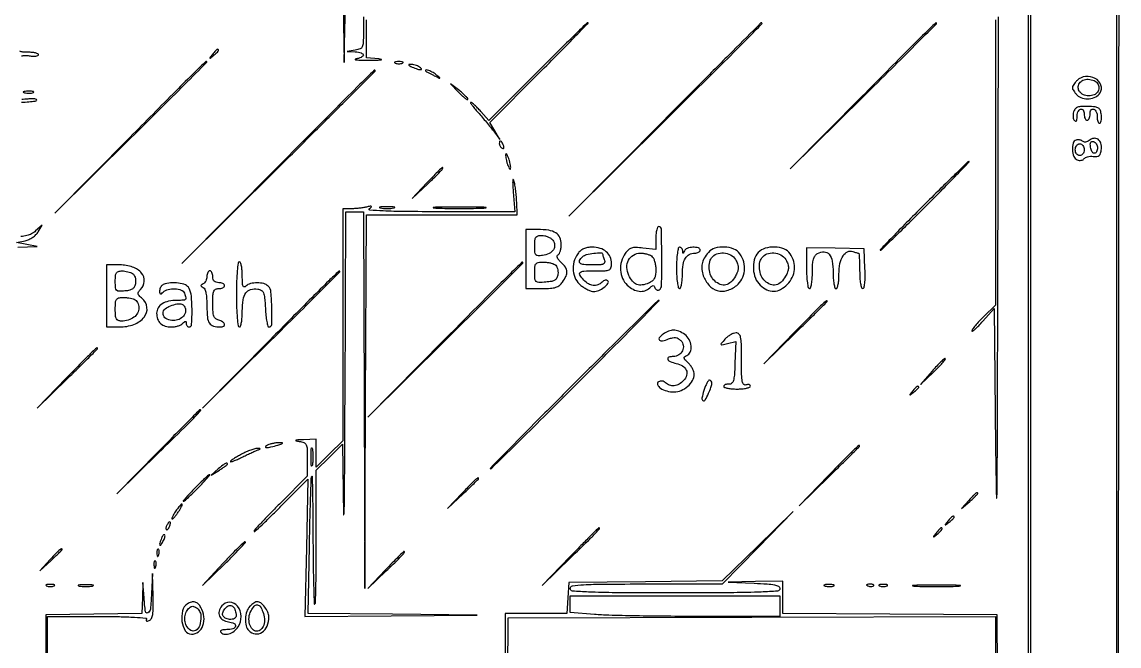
# Model space of a CAD drawing. Extents: x 0 to 680, y 0 to 655.
# Drawn here: x 308.4 to 679.8, y 189 to 400.3 of the extents above; entities that cross this region are included whole.
import ezdxf

# ---------------------------------------------------------------- set-up
doc = ezdxf.new("R2010")
doc.units = 0

msp = doc.modelspace()

# ---------------------------------------------------------------- linework, layer by layer
for points in [[(649.853125, 534.9125, 0.000004), (649.706078, 605.794351, 0.413604)], [(649.293922, 605.794352, 0.000004), (649.146875, 535.059375, 0.000324)], [(418.166505, 462.36253, 0.00002), (418.16727, 481.740625, 0.000278)], [(649.035929, 457.103392, 0.000194), (649, 364.5), (649, 123)], [(650, 122), (650, 364, 0.000194), (649.964071, 456.795117, 0.000323)], [(424, 402), (424, 396.566422, -0.009861), (423.933683, 393.204019, -0.100329), (423.604305, 391.854735, -0.192222), (422.840809, 391.141231, -0.055409), (421.25, 390.716254), (418.5, 390.299664), (421.25, 390.149832, -0.032066), (422.303329, 390.024382, -0.048198), (423.192187, 389.769775, -0.060525), (423.809209, 389.435735, -0.243047), (424, 389.066422, -0.228062), (423.81343, 388.678663, -0.054426), (423.192187, 388.28471, -0.045236), (422.303169, 387.943991, -0.031318), (421.25, 387.716254, 0.621078), (421.202949, 387.568815, 0.173169), (421.510938, 387.429345, 0.016522), (423.282514, 387.342043, 0.004879), (426, 387.324539, 0.00415), (428.684895, 387.355728, 0.026223), (430.048437, 387.454552, 0.822145), (430.057743, 387.587623, 0.043674), (429.25, 387.732205), (425, 388.114996), (425, 394.557498), (425, 401)], [(637.967959, 401), (637.98, 352.699062), (637.992042, 304.398125), (633.996021, 300.496115, 0.011042), (632.465261, 298.933862, 0.01547), (631.173831, 297.467927, 0.011729), (630.181015, 296.209094, 0.162494), (630, 295.666809, 0.613226), (630.218613, 295.55559, 0.02495), (631.101562, 296.268784, 0.02036), (632.310117, 297.440791, 0.010099), (633.75, 299.018245), (637.5, 303.296975), (638.014861, 256.398488, 0.002088), (638.277082, 239.095148, 0.982885), (638.471891, 239.095551, 0.003008), (638.624568, 255.724942, 0.000181), (638.764861, 305.75), (639, 402)], [(308.252175, 388.773568, -0.073968), (309.375106, 388.925305, -0.033105), (310.864407, 388.806593, 0.024441), (312.066421, 388.689804, 0.041116), (313.078919, 388.724446, 0.052231), (313.792762, 388.884642, 0.321892), (314, 389.173193, 0.303087), (313.785989, 389.493813, 0.04044), (312.971875, 389.757125, 0.035732), (311.841403, 389.940193, 0.022282), (310.5, 390, -0.022514), (308.67572, 390.082184, -0.10769), (307.6875, 390.392857, -0.177212)], [(308.188166, 373.057313, 0.014535), (310.773253, 373.232359, 0.009246), (312.886479, 373.47682, 0.224555), (313.370837, 373.79101, 0.448233), (313.290417, 374.061299, 0.076851), (312.708583, 374.232039, 0.042138), (311.712639, 374.279693, 0.019953), (310.429854, 374.181604, -0.018575), (308.330194, 374.015234, -0.179499)], [(307, 324), (310.25, 324.131641), (313.5, 324.263282), (310, 324.910834), (306.5, 325.558385), (309.5, 326.217715, 0.054699), (310.750648, 326.63999, 0.039982), (312.027548, 327.362363, 0.040678), (313.140365, 328.255041, 0.067975), (313.891654, 329.188522), (315.283308, 331.5), (313.03608, 329.5, -0.061474), (311.647325, 328.540776, -0.061108), (310.064279, 327.945628, -0.045797), (308.019422, 327.644919, -0.017579)], [(638.761883, 161.25), (638.5, 199.5), (602.25, 199.762474), (566, 200.024948), (566, 205.512474), (566, 211), (556.75, 210.794365), (547.5, 210.58873), (556.25, 210.255432, -0.006859), (560.712085, 210.024129, -0.034202), (563.195777, 209.689592, -0.071837), (564.556513, 209.199514, -0.277209), (565, 208.461067, -0.390018), (564.212675, 207.605257, -0.010545), (558.675673, 207.260289, -0.009103), (549.3717, 207.046927, -0.001181), (529.5, 207, -0.001141), (509.335363, 207.046013, -0.009416), (500.166667, 207.260563, -0.01194), (494.808468, 207.615299, -0.388096), (494, 208.5, -0.37347), (494.742558, 209.355472, -0.020736), (498.544272, 209.735446, -0.012907), (505.259158, 209.95267, -0.001631), (519.765632, 210), (545.531264, 210), (557.515632, 222.25), (569.5, 234.5), (557.5, 222.766585), (545.5, 211.033169), (519.5, 210.766585), (493.5, 210.5), (493.19774, 205.25), (492.895481, 200), (482.44774, 200), (472, 200), (472, 161.528365)], [(317, 181.278888), (317, 199), (334.059017, 199, -0.004014), (341.381248, 198.941212, -0.010993), (346.550444, 198.744466, -0.00757), (350.281164, 198.463501, -0.557411), (350.507079, 198.011454, 0.1144), (350.393111, 197.674071, 0.32948), (350.512472, 197.474315, 0.155351), (350.868281, 197.443138, 0.036408), (351.448062, 197.618443, 0.183991), (352.211831, 198.302392, 0.078518), (352.649998, 199.625257, 0.03912), (352.841714, 201.876917, 0.00809), (352.80414, 205.856989), (352.608279, 213.5), (352.25845, 206.75, -0.011619), (351.864072, 201.502654, -0.238325), (351.037683, 200.202451, -0.538337), (350.207969, 200.604262, -0.015569), (349.737242, 205.25), (349.369965, 210.5), (349.184982, 205.274771), (349, 200.049543), (332.75, 199.774771), (316.5, 199.5), (316.5, 166.5)]]:
    msp.add_lwpolyline(points, format="xyb")
for points in [[(679, 388.312909), (679, 121.625818), (675.75, 124.560813), (672.5, 127.495808), (675.742111, 123.958437), (678.984221, 120.421065), (679.250065, 59.960532, 0.996152), (679.369255, 59.960597, 0.000353), (679.508918, 113.536844, 0.000202), (679.646447, 205.449246, 0.000088), (679.757954, 327.25, 0.000143), (679.814838, 452.926035, 0.000238), (679.782024, 558.723438, 0.000002), (679.705971, 654.794193, 0.41398), (679.5, 655, 0.41366), (679.293906, 654.794295, 0.000003), (679.146875, 576.660667, 0.000293), (679.035929, 490.574314, 0.000176)], [(482.988634, 383.464791), (466.5, 366.929583), (463.764096, 369.964791, 0.010667), (462.670118, 371.127586, 0.01521), (461.646667, 372.108407, 0.011097), (460.765809, 372.867863, 0.174059), (460.397734, 373, 0.593276), (460.303642, 372.827714, 0.01453), (460.941341, 371.8958, 0.016549), (461.886506, 370.683627, 0.00875), (463.133638, 369.241022, -0.005113), (464.556319, 367.619348, -0.004163), (466.047581, 365.854506, -0.004207), (467.393859, 364.206047, -0.010954), (468.326212, 362.991022), (470.152424, 360.5), (468.467622, 363.380547), (466.782819, 366.261094), (483.630378, 383.130547, 0.001392), (490.055654, 389.600103, 0.002376), (495.381993, 395.044598, 0.000321), (500.038618, 399.856166, 0.662047), (499.977602, 400, 0.19508), (499.633913, 399.860601, 0.000305), (494.780705, 395.142782, 0.002316), (489.346318, 389.80431, 0.001421)], [(525.99423, 367.25), (493.5, 334.5), (526.25, 366.99423, 0.000243), (546.229573, 386.837055, 0.002689), (554.175525, 394.821733, 0.001891), (558.892597, 399.649459, 0.662633), (558.74423, 400, 0.19889), (558.565523, 399.925986, 0.000021), (549.018413, 390.379687, 0.000611), (538.472088, 379.807541, 0.000369)], [(592.992346, 375.25), (568.5, 350.5), (593.25, 374.992346, 0.000493), (602.739931, 384.402011, 0.000815), (610.729687, 392.365751, 0.000038), (617.925643, 399.562794, 0.198873), (618, 399.742346, 0.659718), (617.655289, 399.889897, 0.00327), (614.030916, 396.38635, 0.003579), (607.940822, 390.335729, 0.000331)], [(372.872445, 389.25, 0.001576), (371.99236, 388.120493, 0.377591), (372, 388, 0.377591), (372.120493, 387.99236, 0.001576), (373.25, 388.872445, 0.017685), (374.306759, 389.76332, 0.065617), (374.869516, 390.426111, 0.241985), (374.90695, 390.806605, 0.307699), (374.622445, 391, 0.184603), (374.410139, 390.91885, 0.013803), (373.952641, 390.485937, 0.017649), (373.425681, 389.920402, 0.012436)], [(344.992646, 361.25), (319.5, 335.5), (345.25, 360.992646, 0.000473), (355.123382, 370.785855, 0.000783), (363.435938, 379.072425, 0.000035), (370.925697, 386.563228, 0.198876), (371, 386.742646, 0.660216), (370.654375, 386.890304, 0.003027), (366.879814, 383.234988, 0.003437), (360.552908, 376.947435, 0.000317)], [(434.75, 386.337719, 0.057986), (435.320008, 386.181385, 0.037979), (436, 386.12966, 0.037979), (436.679992, 386.181385, 0.057986), (437.25, 386.337719, 0.174857), (437.459382, 386.525001, 0.447206), (437.398438, 386.693942, 0.078554), (436.89144, 386.810911, 0.017491), (436, 386.842105, 0.017491), (435.10856, 386.810911, 0.078554), (434.601562, 386.693942, 0.447206), (434.540618, 386.525001, 0.174857)], [(394.99423, 351.25), (362.5, 318.5), (395.25, 350.99423, 0.000369), (407.807541, 363.472088, 0.000611), (418.379687, 374.018413, 0.000021), (427.925986, 383.565523, 0.19889), (428, 383.74423, 0.662633), (427.649459, 383.892597, 0.001891), (422.821733, 379.175525, 0.002689), (414.837055, 371.229573, 0.000243)], [(440.5, 385, 0.019739), (442.313446, 384.304162, 0.081911), (443.466394, 384.114008, 0.608383), (443.618131, 384.407129, 0.095694), (443, 385, 0.040566), (442.315929, 385.367204, 0.028934), (441.5, 385.668473, 0.029384), (440.682866, 385.865933, 0.053798), (440, 385.914402, 0.051935), (439.464625, 385.838733, 0.491407), (439.384577, 385.656114, 0.152377), (439.658129, 385.391929, 0.014925)], [(445.083333, 383.635455, 0.052241), (445.36807, 383.43458, 0.005038), (446.111979, 383.02825, 0.006362), (447.01216, 382.562886, 0.004985), (448, 382.080288, 0.001053), (449.688401, 381.280547, 0.260205), (449.849775, 381.291678, 0.508695), (449.85537, 381.39989, 0.001461), (448.55887, 382.444834, 0.047554), (447.248584, 383.304069, 0.038854), (445.709106, 383.968987, 0.186537), (445.132133, 383.946594, 0.551243)], [(456.219697, 376.46704, 0.014216), (457.291141, 375.402259, 0.02377), (458.257548, 374.577771, 0.020686), (459.050814, 374.014534, 0.370334), (459.337913, 374.05303, 0.366692), (459.345263, 374.344354, 0.020597), (458.703392, 375.077818, 0.023743), (457.785081, 375.956295, 0.014243), (456.618216, 376.91401), (453.5, 379.328019)], [(665.62572, 380.482862, 0.024087), (665.003437, 379.797551, 0.027343), (664.477555, 379.082912, 0.028096), (664.103559, 378.435058, 0.117378), (664, 378, 0.117378), (664.103559, 377.564942, 0.028096), (664.477555, 376.917088, 0.027343), (665.003437, 376.202449, 0.024087), (665.62572, 375.517138, 0.127208), (667.414678, 374.463322, 0.093609), (669.715162, 374.249659, 0.094877), (671.908036, 374.887953, 0.135556), (673.394023, 376.25, 0.232418), (673.66899, 378.91816, 0.181414), (671.737708, 381.151658, 0.149269), (668.473389, 381.822076, 0.174646)], [(671.418213, 380.393011, -0.163611), (672.541, 379.464907, -0.142957), (672.951482, 377.99149, -0.141257), (672.506251, 376.515373, -0.159017), (671.359123, 375.584314, -0.095078), (669.5213, 375.255918, -0.102417), (667.744221, 375.647505, -0.12021), (666.469821, 376.637154, -0.169403), (666, 377.984054, -0.138102), (666.433118, 379.522252, -0.152031), (667.59375, 380.540429, -0.122414), (669.349766, 380.850437, -0.07452)], [(309.269032, 376.307009, 0.037336), (310.036634, 376.167106, 0.029507), (310.880008, 376.127736, 0.030339), (311.671085, 376.185595, 0.06278), (312.269032, 376.344063, 0.31318), (312.386009, 376.52287, 0.333666), (312.257153, 376.684921, 0.052471), (311.580113, 376.787295, 0.014395), (310.5, 376.805051, 0.012823), (309.431793, 376.764444, 0.080377), (308.900903, 376.643467, 0.597527), (308.883358, 376.48334, 0.087174)], [(664.439459, 369.809251, 0.050852), (664.264549, 368.971021, 0.050974), (664.262634, 368.115424, 0.055797), (664.422533, 367.369253, 0.116224), (664.733603, 366.866397, 0.138501), (665.106239, 366.657887, 0.311715), (665.393639, 366.769174, 0.129396), (665.563775, 367.250671, 0.030082), (665.58294, 368.115851, -0.054303), (665.644147, 368.982552, -0.060219), (665.891551, 369.784345, -0.06863), (666.277746, 370.404972, -0.136477), (666.75, 370.732124, -0.155831), (667.247237, 370.744751, -0.16095), (667.652145, 370.465982, -0.110051), (667.914575, 369.89296, -0.05261), (668, 369.083333, 0.046036), (668.073574, 368.285923, 0.065972), (668.29375, 367.611979, 0.086035), (668.617971, 367.157031, 0.197505), (669, 367, 0.197505), (669.382029, 367.157031, 0.086035), (669.70625, 367.611979, 0.065972), (669.926426, 368.285923, 0.046036), (670, 369.083333, -0.05261), (670.085425, 369.89296, -0.110051), (670.347855, 370.465982, -0.16095), (670.752763, 370.744751, -0.155831), (671.25, 370.732124, -0.134724), (671.722463, 370.407227, -0.068885), (672.109488, 369.794022, -0.060624), (672.358, 369.002881, -0.055104), (672.420599, 368.148791, 0.039806), (672.455703, 367.325938, 0.060296), (672.62767, 366.631207, 0.080725), (672.9003, 366.159653, 0.225062), (673.237021, 366, 0.280301), (673.558315, 366.195476, 0.0676), (673.776748, 366.807813, 0.050028), (673.872778, 367.696167, 0.030576), (673.816422, 368.75, 0.049601), (673.482347, 370.289565, 0.173399), (672.87192, 371.082318, 0.116671), (671.736361, 371.482647, 0.017174), (669.288796, 371.659914, 0.019075), (667.068412, 371.659493, 0.081741), (665.776027, 371.395558, 0.133936), (664.973564, 370.809413, 0.091836)], [(665.25, 360.291667, 0.243535), (664.242477, 359.191745, 0.081745), (664.016747, 356.957421, 0.079243), (664.521194, 354.707882, 0.209392), (665.67005, 353.573119, 0.064614), (666.357161, 353.406893, 0.071204), (667.040828, 353.43005, 0.080591), (667.616702, 353.631726, 0.130617), (667.99135, 353.986004, -0.139431), (668.41331, 354.371404, -0.053514), (669.164725, 354.650934, -0.047628), (670.093906, 354.795201, -0.042404), (671.071299, 354.769873, 0.049419), (672.338286, 354.754786, 0.163668), (673.092541, 355.083783, 0.145064), (673.548097, 355.831988, 0.036084), (673.816971, 357.255686, 0.101179), (673.646168, 359.210596, 0.170551), (672.691356, 360.529344, 0.195753), (671.232627, 360.855018, 0.132203), (669.663471, 360.135669, -0.068895), (669.089502, 359.779684, -0.078183), (668.464499, 359.612393, -0.088017), (667.881519, 359.653325, -0.125033), (667.426206, 359.898794, 0.082806), (666.979188, 360.190384, 0.058604), (666.404886, 360.365323, 0.057864), (665.796912, 360.403681, 0.074853)], [(470, 359.059017, 0.088797), (470.072509, 358.65395, 0.053277), (470.290385, 358.21498, 0.051183), (470.610411, 357.810572, 0.061454), (470.988546, 357.507079, 0.1144), (471.325929, 357.393111, 0.32948), (471.525685, 357.512472, 0.155351), (471.556862, 357.868281, 0.036408), (471.381557, 358.448062, 0.029964), (470.894727, 359.51997, 0.168622), (470.441482, 359.942608, 0.444011), (470.117673, 359.798253, 0.079093)], [(668, 357, -0.072314), (667.888136, 356.230589, -0.08892), (667.5625, 355.583333, -0.10214), (667.075754, 355.153209, -0.130775), (666.5, 355, -0.130775), (665.924246, 355.153209, -0.10214), (665.4375, 355.583333, -0.08892), (665.111864, 356.230589, -0.072314), (665, 357, -0.072314), (665.111864, 357.769411, -0.08892), (665.4375, 358.416667, -0.10214), (665.924246, 358.846791, -0.130775), (666.5, 359, -0.130775), (667.075754, 358.846791, -0.10214), (667.5625, 358.416667, -0.08892), (667.888136, 357.769411, -0.072314)], [(672.5, 357.666667, -0.0969), (672.224593, 356.258916, -0.327961), (671.472893, 355.797437, -0.260961), (670.635199, 356.362897, -0.081662), (670.165853, 357.861382, -0.032267), (670.085969, 358.909629, -0.123735), (670.236947, 359.541143, -0.228017), (670.602657, 359.814307, -0.129446), (671.165853, 359.778049, -0.101455), (671.675837, 359.483358, -0.070385), (672.108094, 358.974385, -0.067041), (672.400135, 358.337022, -0.074078)], [(472.140571, 355, 0.04179), (472.200514, 354.284048, 0.018434), (472.393028, 353.353125, 0.018093), (472.670913, 352.375609, 0.02318), (473, 351.5, 0.015364), (473.374931, 350.696484, 0.14515), (473.632858, 350.422706, 0.507108), (473.803802, 350.497353, 0.055166), (473.859429, 351, 0.04179), (473.799486, 351.715952, 0.018434), (473.606972, 352.646875, 0.018093), (473.329087, 353.624391, 0.02318), (473, 354.5, 0.015364), (472.625069, 355.303516, 0.14515), (472.367142, 355.577294, 0.507108), (472.196198, 355.502647, 0.055166)], [(613.5, 338, 0.001565), (607.792728, 332.247286, 0.002678), (603.070786, 327.40625, 0.000408), (598.963934, 323.143483, 0.66117), (599.025007, 323, 0.194483), (599.367692, 323.138533, 0.000368), (603.777036, 327.40625, 0.002542), (608.722739, 332.249156, 0.001563), (614.5, 338, 0.001565), (620.207272, 343.752714, 0.002678), (624.929214, 348.59375, 0.000408), (629.036066, 352.856517, 0.66117), (628.974993, 353, 0.194483), (628.632308, 352.861467, 0.000368), (624.222964, 348.59375, 0.002542), (619.277261, 343.750844, 0.001563)], [(445.462408, 345.75), (440.5, 340.5), (445.75, 345.462408, 0.002382), (448.916766, 348.48439, 0.01834), (450.340424, 349.960388, 0.059334), (450.876975, 350.72458, 0.567399), (450.712408, 351, 0.197838), (450.521031, 350.921192, 0.001034), (449.051589, 349.457812, 0.004332), (447.38549, 347.762593, 0.002707)], [(474.73005, 342.75), (475.27619, 336), (449.888095, 336.015313, -0.002176), (437.898775, 336.074731, -0.009039), (430.666528, 336.272837, -0.010343), (426.14472, 336.572375, -0.696878), (426, 337.102059, 0.019368), (426.6989, 337.643342, 0.540331), (426.676259, 337.834827, 0.166699), (426.313618, 337.882961, 0.006736), (425, 337.600401, -0.01827), (423.84441, 337.379586, -0.010244), (422.426562, 337.191644, -0.010211), (420.984528, 337.060232, -0.016374), (419.75, 337.013655), (417, 337), (417, 297.708208), (417, 258.416416), (412.5, 254), (408, 249.583584), (408, 254.291792), (408, 259), (403.75, 258.850168, 0.004063), (401.762518, 258.763924, 0.077547), (401.15689, 258.637195, 0.745214), (401.167675, 258.485816, 0.017117), (402.25, 258.283746, -0.057202), (403.847576, 257.850837, -0.194822), (404.611222, 257.119594, -0.096918), (404.936252, 255.725249, -0.008946), (405, 252.162728), (405, 246.458301), (396, 237.5, 0.003701), (392.550215, 234.014991, 0.005815), (389.64375, 230.964883, 0.001892), (387.182064, 228.300486, 0.187681), (387, 227.832535, 0.652557), (387.197172, 227.745791, 0.002349), (389.666777, 230.030756, 0.006412), (392.595898, 232.83772, 0.003622), (396.078389, 236.311686), (405.156778, 245.5), (404.685357, 222.25), (404.213937, 199), (433.356968, 199.234049), (462.5, 199.468098), (433.878068, 199.749174), (405.256135, 200.03025), (405.707039, 222.765125, -0.001324), (405.904581, 231.551601, -0.002068), (406.125977, 239.11538, -0.000559), (406.353591, 245.707079, -0.073624), (406.500025, 246.5, -0.837613), (406.640004, 246.478368, -0.000825), (406.76481, 240.621354, -0.002587), (406.866337, 233.611664, -0.001447), (406.921053, 225.083333, 0.002361), (406.9916, 216.525765, 0.004091), (407.141962, 209.416715, 0.000949), (407.332419, 203.319646, 0.656266), (407.562221, 203.228888, 0.19266), (407.789924, 203.760415, 0.000812), (407.934561, 210.19852, 0.00379), (408.032004, 217.547716, 0.00236), (408.040259, 226.165792), (407.956075, 248.540475), (412.45949, 252.960243), (416.962906, 257.380011), (417.250436, 233.440005, 0.922487), (417.38457, 233.430791, 0.03401), (417.521365, 235.112064, 0.001855), (417.661148, 249.857446, 0.000529), (417.768983, 272.75), (418, 336), (421, 336), (424, 336), (424.242408, 272.25), (424.484817, 208.5), (424.749866, 271.75), (425.014915, 335), (450.507457, 335), (476, 335), (475.881685, 339.25, 0.013919), (475.778782, 341.096601, 0.010274), (475.566142, 343.132812, 0.0104), (475.285364, 345.050288, 0.022806), (474.97364, 346.5, 0.130389), (474.728384, 346.931627, 0.648291), (474.545133, 346.863573, 0.031065), (474.541213, 345.441554, 0.005345)], [(429.75, 337.294267, 0.029693), (430.774707, 337.159351, 0.017887), (432, 337.115502, 0.017887), (433.225293, 337.159351, 0.029693), (434.25, 337.294267, 0.142433), (434.560023, 337.453014, 0.611425), (434.517188, 337.600334, 0.039503), (433.61149, 337.701569, 0.008087), (432, 337.727636, 0.008087), (430.38851, 337.701569, 0.039503), (429.482812, 337.600334, 0.611425), (429.439977, 337.453014, 0.142433)], [(448.797482, 337.255245, 0.006295), (452.533582, 337.150299, 0.003909), (456.920193, 337.116635, 0.003921), (461.250287, 337.151213, 0.00707), (464.797482, 337.257546, 0.058571), (465.55133, 337.380065, 0.852078), (465.537385, 337.496971, 0.008418), (462.242314, 337.575527, 0.001786), (456.5, 337.59521, 0.001734), (450.766482, 337.574501, 0.009257), (447.637385, 337.494396, 0.898123), (447.630083, 337.378893, 0.032437)], [(523, 327.122837), (523, 323.245674), (518.636982, 323.73745, 0.019503), (516.200191, 323.916238, 0.083345), (514.75994, 323.724912, 0.113545), (513.694298, 323.108386, 0.052339), (512.636982, 321.892106, 0.084729), (511.362974, 319.199648, 0.084206), (511.050456, 316.231094, 0.087404), (511.731006, 313.419584, 0.101535), (513.314451, 311.174314, 0.064912), (515.294251, 309.747284, 0.093785), (517.344971, 309.095168, 0.107967), (519.276218, 309.277713, 0.112202), (520.925, 310.25, -0.026524), (521.632504, 310.849858, -0.164896), (522.077118, 310.998858, -0.247399), (522.414997, 310.819268, -0.061551), (522.71041, 310.243769, 0.079857), (522.955333, 309.806599, 0.109199), (523.304236, 309.522598, 0.126116), (523.701031, 309.436046, 0.130084), (524.08541, 309.552786, 0.255975), (524.942965, 311.064413, 0.004707), (524.994589, 320.57018, 0.004106), (524.877881, 330.139854, 0.408249), (524, 331, 0.291764), (523.613222, 330.753304, 0.045742), (523.29375, 329.861083, 0.038772), (523.072422, 328.608655, 0.024357)], [(479, 320), (479, 310), (484.443296, 310, 0.015636), (487.371827, 310.091602, 0.061301), (489.145874, 310.423572, 0.093194), (490.385378, 311.089948, 0.070277), (491.443296, 312.222506, 0.042992), (492.609131, 314.234898, 0.130018), (492.891235, 315.780237, 0.136823), (492.367572, 317.214911, 0.04975), (490.924723, 318.855504, -0.031075), (490.10141, 319.724098, -0.082455), (489.668944, 320.458874, -0.147959), (489.62647, 321.034534, -0.201951), (489.924723, 321.453476, 0.139335), (490.338767, 321.906625, 0.042756), (490.684137, 322.776399, 0.039068), (490.920733, 323.862797, 0.034097), (491, 325.023833, 0.107686), (490.508648, 327.278789, 0.146419), (489.143535, 328.835672, 0.103294), (486.733177, 329.727294, 0.037128), (483.065741, 330), (479, 330)], [(488.069567, 326.416177, -0.152174), (488.738916, 324.79101, -0.168471), (488.32786, 323.147964, -0.133718), (486.855237, 321.840707, -0.085518), (484.649138, 321.183578, -0.038479), (483.125626, 321.119612, -0.216266), (482.413519, 321.473251, -0.154558), (482.074207, 322.329724, -0.017631), (482, 324.433578, -0.020745), (482.082285, 326.415954, -0.126931), (482.416662, 327.374991, -0.189895), (483.101719, 327.851229, -0.058106), (484.377555, 328, -0.057787), (485.384341, 327.883252, -0.043616), (486.442825, 327.534752, -0.04457), (487.392709, 327.022809, -0.073801)], [(496.556704, 321.777494, 0.0872), (495.263016, 319.008374, 0.091118), (495.018339, 316.007564, 0.095298), (495.849918, 313.22494, 0.106363), (497.634859, 311.07258, 0.027599), (498.766582, 310.279351, 0.02696), (499.987469, 309.60882, 0.027998), (501.121265, 309.139646, 0.084292), (501.943729, 309, 0.102552), (503.682875, 309.360497, 0.059101), (505.538783, 310.440052, 0.071041), (506.796349, 311.70103, 0.372867), (506.731761, 312.601572, 0.152502), (506.34886, 312.802244, 0.098189), (505.843809, 312.794316, 0.080942), (505.292841, 312.578727, 0.062805), (504.783333, 312.183333, -0.106563), (503.385134, 311.281059, -0.116948), (501.787201, 311.075546, -0.106549), (500.151713, 311.612499, -0.076576), (498.654988, 312.828741, -0.037992), (497.272695, 314.611215, -0.383498), (497.400691, 315.465446, -0.163959), (498.598647, 315.922716, -0.009904), (502.5, 316, 0.008741), (505.868914, 316.058902, 0.095501), (507.183824, 316.36039, 0.219009), (507.79761, 317.054899, 0.073272), (508, 318.428571, 0.100662), (507.537217, 320.703985, 0.116015), (506.230892, 322.487049, 0.105505), (504.154, 323.614327, 0.071885), (501.485275, 324, 0.040604), (499.867924, 323.868443, 0.065421), (498.546434, 323.469798, 0.072017), (497.462604, 322.779031, 0.062224)], [(530, 317, 0.01259), (530.069433, 314.243014, 0.022889), (530.285714, 312, 0.020168), (530.594567, 310.323933, 0.350432), (531, 310, 0.317955), (531.389305, 310.275405, 0.033516), (531.70625, 311.41, 0.031739), (531.927767, 312.960163, 0.019623), (532, 314.8, -0.03483), (532.231101, 318.113503, -0.09751), (532.989998, 320.30286, -0.144132), (534.308342, 321.546954, -0.118079), (536.2, 322, 0.053595), (536.888633, 322.074027, 0.073362), (537.47125, 322.29375, 0.093122), (537.862375, 322.618409, 0.17482), (538, 323, 0.342837), (537.388103, 323.787511, 0.074256), (535.555003, 323.974097, 0.066492), (533.594539, 323.618182, 0.222278), (532.662281, 322.75, -0.009076), (532.382013, 322.090194, -0.295955), (532.242982, 322, -0.382689), (532.135242, 322.096611, -0.011437), (532.078947, 322.75, 0.077337), (531.97344, 323.227551, 0.085274), (531.729441, 323.632812, 0.093986), (531.387608, 323.904351, 0.121561), (531, 324, 0.350432), (530.594567, 323.676067, 0.020168), (530.285714, 322, 0.022889), (530.069433, 319.756986, 0.01259)], [(540.806987, 322.25, 0.045836), (539.390193, 320.257034, 0.077748), (538.649399, 318.35393, 0.083631), (538.554052, 316.415676, 0.061477), (539.067367, 314.322811, 0.091707), (541.040606, 311.076929, 0.141317), (543.804276, 309.340792, 0.143044), (547.042377, 309.353862, 0.094863), (550.365141, 311.07258, 0.106363), (552.150082, 313.22494, 0.095298), (552.981661, 316.007564, 0.091118), (552.736984, 319.008374, 0.0872), (551.443296, 321.777494, 0.14832), (549.38672, 323.391118, 0.081782), (546.231939, 324.055611, 0.081581), (543.022474, 323.673803, 0.146019)], [(557.654988, 322.171259, 0.118511), (556.336287, 319.755338, 0.081081), (556.016938, 316.632614, 0.080041), (556.70946, 313.530456, 0.109745), (558.314451, 311.174314, 0.076555), (560.605716, 309.602143, 0.120303), (562.929758, 309.108959, 0.117845), (565.254009, 309.739611, 0.07158), (567.545455, 311.454545, 0.084695), (569.185977, 313.770013, 0.090412), (569.918379, 316.446634, 0.090369), (569.659218, 319.210565, 0.084518), (568.443296, 321.777494, 0.148188), (566.368936, 323.405942, 0.083904), (563.213467, 324.058408, 0.08274), (559.973513, 323.639367, 0.13621)], [(574, 316.881986, 0.012871), (574.06964, 314.177036, 0.023209), (574.286327, 311.970496, 0.020587), (574.595676, 310.321699, 0.349288), (575, 310, 0.331603), (575.39095, 310.291314, 0.027266), (575.70625, 311.60529, 0.02804), (575.92785, 313.369972, 0.017216), (576, 315.464816, -0.015003), (576.082826, 318.224425, -0.052559), (576.374717, 319.977043, -0.086603), (576.918007, 321.122645, -0.116472), (577.775823, 321.880024, -0.128456), (579.989325, 322.412061, -0.220694), (581.661528, 321.595922, -0.131406), (582.692478, 319.293563, -0.039944), (583, 315.45031, 0.017262), (583.072151, 313.361029, 0.028112), (583.29375, 311.601029, 0.027385), (583.609084, 310.291001, 0.331341), (584, 310, 0.320877), (584.389636, 310.278751, 0.032167), (584.70625, 311.447768, 0.030952), (584.927786, 313.039416, 0.019106), (585, 314.928571, -0.047864), (585.337773, 318.44893, -0.090713), (586.370488, 321.093893, -0.142725), (587.908495, 322.481643, -0.207128), (589.710726, 322.55751, 0.008792), (590.297632, 322.344055, 0.010413), (590.859651, 322.163769, 0.009353), (591.338163, 322.030882, 0.063128), (591.581787, 322, -0.388604), (591.749962, 321.846044, -0.004658), (591.87715, 320.2375, -0.010863), (591.96993, 318.3006, -0.006535), (592, 316, 0.014771), (592.070982, 313.597801, 0.028375), (592.29357, 311.68446, 0.030306), (592.618217, 310.317297, 0.330574), (593.04569, 310, 0.346398), (593.480313, 310.342162, 0.031583), (593.735055, 311.793075, 0.027105), (593.854663, 313.90923, 0.011511), (593.79569, 316.75), (593.5, 323.5), (583.75, 323.631986), (574, 323.763972)], [(505, 321.581787, 0.065182), (505.032484, 321.333672, 0.008575), (505.178303, 320.821775, 0.009838), (505.374575, 320.218074, 0.008099), (505.606989, 319.581787, -0.155139), (505.652856, 318.799762, -0.240741), (505.215549, 318.302898, -0.082905), (504.064454, 318.056175, -0.011428), (501.606989, 318, -0.017986), (498.580698, 318.108896, -0.155224), (497.341764, 318.603636, -0.362566), (497.181195, 319.451195, -0.069355), (498.2, 320.8, -0.138329), (499.487379, 321.520927, -0.030286), (502.011898, 321.967334, -0.026678), (504.460422, 322.117183, -0.416494)], [(521.8, 320.8, -0.097665), (522.261858, 320.111224, -0.034151), (522.6475, 318.976827, -0.032367), (522.911503, 317.63813, -0.032511), (523, 316.278561, -0.036542), (522.876999, 314.597823, -0.089375), (522.483079, 313.426343, -0.1023), (521.744805, 312.561392, -0.058274), (520.56377, 311.847102, -0.072085), (518.404236, 311.217679, -0.128554), (516.577867, 311.43053, -0.125947), (515.064347, 312.516309, -0.067702), (513.830833, 314.471935, -0.100159), (513.204606, 317.172321, -0.128501), (513.777435, 319.648042, -0.141472), (515.424081, 321.366516, -0.132177), (517.778561, 322, -0.037838), (518.946789, 321.911466, -0.034691), (520.123702, 321.6475, -0.036504), (521.141327, 321.261016, -0.087588)], [(550.224373, 319.4069, -0.038503), (550.749896, 317.969717, -0.083154), (550.876048, 316.802538, -0.079961), (550.616302, 315.629123, -0.033522), (549.918561, 314.163975, -0.073099), (548.415884, 312.217391, -0.136585), (546.678192, 311.277175, -0.148707), (544.81058, 311.409579, -0.092648), (542.925596, 312.567335, -0.109392), (541.660716, 314.3492, -0.07803), (541.068454, 316.731668, -0.080984), (541.242575, 319.089794, -0.138393), (542.2, 320.8, -0.134269), (544.139922, 321.906754, -0.10625), (546.562454, 322.003246, -0.106851), (548.799733, 321.097198, -0.137248)], [(567.224373, 319.4069, -0.038503), (567.749896, 317.969717, -0.083154), (567.876048, 316.802538, -0.079961), (567.616302, 315.629123, -0.033522), (566.918561, 314.163975, -0.073099), (565.415884, 312.217391, -0.136585), (563.678192, 311.277175, -0.148707), (561.81058, 311.409579, -0.092648), (559.925596, 312.567335, -0.109392), (558.660716, 314.3492, -0.07803), (558.068454, 316.731668, -0.080984), (558.242575, 319.089794, -0.138393), (559.2, 320.8, -0.134269), (561.139922, 321.906754, -0.10625), (563.562454, 322.003246, -0.106851), (565.799733, 321.097198, -0.137248)], [(337, 307.5), (337, 297), (341.365141, 297, 0.087374), (346.317335, 297.872044, 0.137945), (349.798165, 300.371629, 0.201489), (350.716595, 303.611721, 0.187465), (349.081247, 306.662463, -0.025516), (348.071246, 307.620729, -0.150821), (347.750599, 308.265856, -0.192826), (347.889792, 308.890968, -0.046365), (348.581247, 309.724104, 0.181553), (349.820059, 312.452548, 0.196153), (348.903533, 315.214778, 0.134968), (345.843197, 317.284822, 0.081782), (341.5, 318), (337, 318)], [(345.837492, 315.121597, -0.116717), (346.324967, 314.622353, -0.060388), (346.682958, 313.8217, -0.055085), (346.867144, 312.862802, -0.055099), (346.837492, 311.88691, -0.066163), (346.503963, 310.693835, -0.130953), (345.901664, 309.925984, -0.104571), (344.895064, 309.455981, -0.033095), (343.25, 309.186642, -0.022999), (341.258672, 309.086732, -0.199988), (340.45603, 309.417253, -0.180168), (340.079503, 310.240668, -0.018096), (340, 312.436642, -0.020866), (340.081341, 314.38492, -0.121011), (340.406782, 315.353004, -0.189116), (341.065492, 315.835124, -0.0663), (342.25, 315.984687, -0.032006), (343.209511, 315.916644, -0.025333), (344.231951, 315.724838, -0.025975), (345.165468, 315.448261, -0.056302)], [(371, 314.083333, -0.05969), (370.906984, 313.306958, -0.056352), (370.632812, 312.558333, -0.060661), (370.228455, 311.947597, -0.107454), (369.75, 311.583333, 0.029131), (369.14253, 311.255505, 0.260055), (369, 311, 0.260055), (369.14253, 310.744495, 0.029131), (369.75, 310.416667, -0.197663), (370.285067, 309.83521, -0.040144), (370.671109, 308.458214, -0.032467), (370.921031, 306.519121, -0.015819), (371, 304.023655, 0.023378), (371.176112, 300.2591, 0.121726), (371.855685, 298.311723, 0.182596), (373.207379, 297.322935, 0.067692), (375.581787, 297, 0.12132), (376.655371, 297.264386, 0.347195), (376.94811, 297.920742, 0.198587), (376.34839, 298.724731, 0.07063), (375, 299.289749, -0.10754), (373.979729, 299.808056, -0.136952), (373.373832, 300.66708, -0.07193), (373.07563, 302.149787, -0.013715), (373, 304.90638, -0.011185), (373.064239, 307.777589, -0.08254), (373.348162, 309.113298, -0.189912), (373.95231, 309.762449, -0.111948), (375, 310, 0.048028), (375.765418, 310.073693, 0.068025), (376.4125, 310.29375, 0.088204), (376.848523, 310.618118, 0.191087), (377, 311, 0.191087), (376.848523, 311.381882, 0.088204), (376.4125, 311.70625, 0.068025), (375.765418, 311.926307, 0.048028), (375, 312, -0.072254), (374.126841, 312.126841, -0.124864), (373.5, 312.5, -0.124864), (373.126841, 313.126841, -0.072254), (373, 314, 0.048028), (372.926307, 314.765418, 0.068025), (372.70625, 315.4125, 0.088204), (372.381882, 315.848523, 0.191087), (372, 316, 0.184457), (371.61825, 315.854207, 0.090315), (371.29375, 315.436979, 0.070178), (371.073823, 314.816758, 0.050201)], [(392.491847, 292.75), (369.5, 269.5), (392.75, 292.491847, 0.000526), (401.664753, 301.32618, 0.00087), (409.170313, 308.805671, 0.000043), (415.925553, 315.562073, 0.198868), (416, 315.741847, 0.658862), (415.656798, 315.889236, 0.003693), (412.257534, 312.613401, 0.003816), (406.52265, 306.918189, 0.000355)], [(381, 308, 0.007181), (381.064968, 303.476434, 0.015486), (381.272727, 300, 0.010792), (381.56833, 297.377449, 0.375539), (382, 297, 0.330004), (382.390744, 297.289411, 0.027991), (382.70625, 298.579657, 0.028477), (382.927841, 300.316181, 0.017497), (383, 302.377555, -0.035235), (383.269835, 306.201911, -0.117559), (384.18515, 308.527766, -0.174807), (385.803339, 309.672562, -0.102966), (388.194958, 309.826764, -0.097312), (389.459861, 309.386658, -0.167827), (390.17807, 308.550045, -0.073619), (390.55732, 306.929319, -0.008823), (390.797717, 303.25, 0.014278), (390.980527, 300.8541, 0.023176), (391.287713, 298.835938, 0.019464), (391.659007, 297.294138, 0.335711), (392.047717, 297, 0.404442), (392.937866, 297.860837, 0.012857), (392.980616, 303.366836, 0.016045), (392.706378, 308.843142, 0.177653), (391.8, 310.8, 0.134104), (390.272458, 311.672143, 0.063125), (388, 311.960189, 0.063125), (385.727542, 311.672143, 0.134104), (384.2, 310.8, -0.189643), (383.644233, 310.558074, -0.330343), (383.25, 310.829167, -0.073105), (383.045596, 311.925377, -0.0096), (383, 314.3, 0.020045), (382.927751, 316.101478, 0.032379), (382.70625, 317.619375, 0.034618), (382.389044, 318.727295, 0.315576), (382, 319, 0.375539), (381.56833, 318.622551, 0.010792), (381.272727, 316, 0.015486), (381.064968, 312.523566, 0.007181)], [(451.492788, 292.75), (425.5, 266.5), (451.75, 292.492788, 0.000463), (461.815108, 302.477766, 0.000767), (470.289062, 310.92575, 0.000033), (477.925723, 318.563432, 0.198878), (478, 318.742788, 0.660446), (477.653942, 318.890499, 0.002916), (473.804257, 315.159308, 0.00337), (467.358944, 308.753291, 0.00031)], [(488.837492, 318.121597, -0.116717), (489.324967, 317.622353, -0.060388), (489.682958, 316.8217, -0.055085), (489.867144, 315.862802, -0.055099), (489.837492, 314.88691, -0.069089), (489.485199, 313.654448, -0.143759), (488.845675, 312.898163, -0.101182), (487.732107, 312.451304, -0.024345), (485.75, 312.189635, -0.016266), (483.363296, 312.070087, -0.18497), (482.491523, 312.386617, -0.197739), (482.085176, 313.194021, -0.018958), (482, 315.439635, -0.020364), (482.084117, 317.504151, -0.145596), (482.442023, 318.425261, -0.19145), (483.194184, 318.868706, -0.04001), (484.75, 318.984687, -0.026818), (485.90098, 318.91648, -0.023825), (487.085076, 318.724838, -0.024551), (488.134345, 318.448864, -0.064755)], [(356.25, 311.337719, 0.098566), (355.771982, 311.02452, 0.065528), (355.367188, 310.506601, 0.06253), (355.093325, 309.872405, 0.070803), (355, 309.216667, 0.030603), (355.047754, 308.437169, 0.285992), (355.25, 308.186806, 0.259042), (355.582864, 308.244884, 0.026435), (356.2, 308.8, -0.135677), (357.852279, 309.736601, -0.074892), (360.179506, 309.961826, -0.079782), (362.315099, 309.501606, -0.21129), (363.393011, 308.418213, -0.0229), (363.898031, 306.897401, -0.273675), (363.745452, 306.322555, -0.185755), (363.109095, 306.046154, -0.01061), (360.934259, 306, 0.050237), (358.062714, 305.710752, 0.089727), (355.865443, 304.833756, 0.117514), (354.496618, 303.444832, 0.136884), (354, 301.664816, 0.084311), (354.33535, 299.690196, 0.121496), (355.299741, 298.212611, 0.11597), (356.879504, 297.30847, 0.072355), (359, 297, 0.040779), (360.083486, 297.088514, 0.035729), (361.18875, 297.3525, 0.03742), (362.155329, 297.739331, 0.082665), (362.8, 298.2, -0.018208), (363.421376, 298.777696, -0.180052), (363.75, 298.9, -0.354955), (363.943785, 298.742599, -0.051663), (364, 298.2, 0.081935), (364.075612, 297.74168, 0.092192), (364.29375, 297.3525, 0.100665), (364.618586, 297.092278, 0.119248), (365, 297, 0.397867), (365.846276, 297.800057, 0.014707), (365.974654, 302.603518, 0.021528), (365.75411, 307.421672, 0.100993), (364.964816, 310.065741, 0.168676), (363.706725, 311.226529, 0.066612), (361.411254, 311.881534, 0.060798), (358.722371, 311.944698, 0.071514)], [(346.418213, 306.393011, -0.113211), (347.023348, 305.986198, -0.065935), (347.53535, 305.271714, -0.060646), (347.882081, 304.374992, -0.062033), (348, 303.428195, -0.127445), (347.552447, 301.700849, -0.106065), (346.300188, 300.268414, -0.091328), (344.387547, 299.32337, -0.069303), (342.065741, 299, -0.087865), (340.997483, 299.189185, -0.188053), (340.379109, 299.734088, -0.102378), (340.074736, 300.822576, -0.017157), (340, 303, -0.016281), (340.074847, 305.298012, -0.120235), (340.401138, 306.336471, -0.200103), (341.091527, 306.84201, -0.059333), (342.418213, 307, -0.021293), (343.459904, 306.955618, -0.016361), (344.590725, 306.821697, -0.016637), (345.641583, 306.626269, -0.037334)], [(363.64326, 303.487265, -0.164433), (363.7091, 301.860805, -0.133145), (362.79078, 300.363742, -0.114931), (361.105239, 299.382978, -0.103929), (359.094146, 299.199442, -0.111488), (357.13205, 299.889455, -0.20773), (356.196267, 301.254532, -0.224603), (356.587706, 302.783912, -0.124906), (358.175759, 303.941374, -0.025452), (360.429486, 304.714373, -0.090845), (361.940384, 304.863416, -0.154537), (362.958386, 304.445539, -0.127745)], [(495, 277.5, 0.000823), (484.11164, 266.570706, 0.001391), (475.028043, 257.371875, 0.00011), (466.952459, 249.144591, 0.66474), (467.013159, 249, 0.196604), (467.360339, 249.142003, 0.000104), (475.734293, 257.371875, 0.001353), (485.041652, 266.572576, 0.000822), (496, 277.5, 0.000823), (506.88836, 288.429294, 0.001391), (515.971957, 297.628125, 0.00011), (524.047541, 305.855409, 0.66474), (523.986841, 306, 0.196604), (523.639661, 305.857997, 0.000104), (515.265707, 297.628125, 0.001353), (505.958348, 288.427424, 0.000822)], [(569.982133, 295.25), (559.5, 284.5), (570.25, 294.982133, 0.001196), (574.371602, 299.020312, 0.001958), (577.842188, 302.463825, 0.000216), (580.92391, 305.54821, 0.198688), (581, 305.732133, 0.636215), (580.683373, 305.880248, 0.016199), (579.142077, 304.506205, 0.008494), (576.36638, 301.77416, 0.000888)], [(525.442702, 294.581761, 0.05821), (524.134917, 293.369137, 0.410871), (524.192013, 292.586621, 0.236896), (525.238181, 292.316078, 0.037809), (527.327492, 292.934413, -0.03527), (528.679075, 293.341884, -0.088342), (529.70449, 293.389162, -0.103426), (530.583659, 293.081849, -0.060826), (531.464198, 292.392945, -0.159259), (532.277134, 290.790718, -0.14798), (532.019386, 288.96381, -0.141962), (530.774352, 287.532835, -0.14417), (528.964816, 287, 0.076587), (527.40137, 286.759109, 0.433962), (527.077175, 286.081366, 0.208378), (527.897201, 285.258345, 0.044767), (529.873727, 284.675255, -0.084797), (532.066332, 283.833428, -0.158806), (533.306202, 282.419894, -0.17766), (533.399831, 280.668556, -0.109769), (532.369123, 278.855382, -0.075234), (530.875378, 277.634928, -0.103714), (529.240091, 277.078139, -0.115743), (527.653279, 277.251753, -0.111954), (526.287132, 278.112868, 0.084515), (525.76871, 278.48045, 0.075513), (525.137324, 278.673962, 0.077518), (524.492727, 278.66876, 0.098006), (523.935642, 278.460224, 0.365259), (523.612534, 277.474716, 0.1524), (524.566084, 276.310061, 0.078564), (526.720366, 275.333892, 0.067263), (529.19113, 275, 0.102383), (531.564398, 275.491114, 0.077905), (533.814646, 276.913239, 0.081257), (535.439059, 278.883288, 0.132613), (536, 280.961045, 0.081952), (535.853316, 281.849969, 0.040068), (535.397162, 282.907662, 0.038347), (534.733106, 283.957675, 0.045079), (533.947785, 284.834019, -0.015097), (532.846083, 285.924363, -0.141833), (532.542365, 286.509748, -0.293349), (532.7125, 286.943406, -0.065049), (533.447785, 287.341589, 0.207693), (534.647152, 288.518553, 0.120419), (534.945095, 290.550687, 0.101603), (534.263415, 292.781075, 0.115676), (532.777494, 294.443296, 0.051929), (530.801812, 295.541284, 0.096449), (529.015577, 295.92421, 0.101253), (527.275425, 295.602263, 0.061731)], [(546.404988, 292.850263, 0.00463), (545.113514, 291.365388, 0.323301), (545.088232, 291.054722, 0.322214), (545.375386, 290.932234, 0.004612), (547.294419, 291.380464), (550.088838, 292.060401), (549.794419, 284.780201, -0.007147), (549.572981, 280.736974, -0.052502), (549.238473, 278.833003, -0.147474), (548.660129, 277.933995, -0.198939), (547.75, 277.638889, 0.04877), (547.080173, 277.626653, 0.072417), (546.514063, 277.475868, 0.097087), (546.134718, 277.217201, 0.19719), (546, 276.888889, 0.323767), (546.250748, 276.542245, 0.030838), (547.321875, 276.261111, 0.030171), (548.775086, 276.064175, 0.018596), (550.5, 276, 0.020281), (552.224803, 276.06999, 0.032737), (553.678125, 276.284531, 0.035235), (554.737308, 276.59192, 0.314247), (555, 276.968615, 0.184534), (554.877514, 277.289193, 0.147206), (554.559375, 277.483616, 0.100118), (554.074366, 277.511135, 0.055937), (553.5, 277.361626, -0.319656), (552.745794, 277.556116, -0.132161), (552.275376, 278.563592, -0.038578), (552.049596, 280.885705, -0.004952), (552, 285.893011, 0.004758), (551.949082, 291.243633, 0.045245), (551.699352, 293.515999, 0.143694), (551.135298, 294.585508, 0.20272), (550.154988, 295, 0.089727), (549.311656, 294.847433, 0.040667), (548.292357, 294.368515, 0.038542), (547.270186, 293.672844, 0.042793)], [(323.481238, 279.75), (313.5, 269.5), (323.75, 279.481238, 0.00126), (327.679875, 283.327415, 0.002061), (330.989062, 286.609437, 0.000239), (333.923768, 289.546949, 0.198664), (334, 289.731238, 0.633634), (333.685579, 289.879734, 0.017713), (332.217101, 288.581974, 0.008931), (329.559692, 285.968595, 0.000944)], [(616.555622, 282.063374), (612.611243, 277.5), (617.006602, 281.715686, 0.008678), (618.659717, 283.357251, 0.014696), (619.978349, 284.795148, 0.008504), (620.984024, 285.999448, 0.420664), (620.95098, 286.27906, 0.361796), (620.640942, 286.267426, 0.008185), (619.473814, 285.184124, 0.014535), (618.10036, 283.787944, 0.008839)], [(539.261382, 275.5, 0.021755), (538.588767, 272.912077, 0.319865), (538.942058, 272.09562, 0.419601), (539.671656, 272.282949, 0.024346), (540.839485, 274.547053, 0.019609), (541.657103, 276.545703, 0.068986), (541.947866, 277.900922, 0.161021), (541.752967, 278.678109, 0.256884), (541.167781, 279, 0.242802), (540.782594, 278.801234, 0.029827), (540.264486, 277.971875, 0.029894), (539.733425, 276.840849, 0.02036)], [(609.872445, 275.25, 0.001576), (608.99236, 274.120493, 0.377591), (609, 274, 0.377591), (609.120493, 273.99236, 0.001576), (610.25, 274.872445, 0.012436), (610.920402, 275.425681, 0.017649), (611.485937, 275.952641, 0.013803), (611.91885, 276.410139, 0.184603), (612, 276.622445, 0.307699), (611.806605, 276.90695, 0.241985), (611.426111, 276.869516, 0.065617), (610.76332, 276.306759, 0.017685)], [(354.486603, 254.75), (340.5, 240.5), (354.75, 254.486603, 0.000628), (363.413812, 263.011651, 0.006325), (366.976009, 266.615644, 0.009494), (368.883548, 268.671768, 0.647952), (368.736603, 269, 0.198789), (368.554549, 268.924642, 0.000119), (364.442014, 264.814062, 0.00145), (359.868249, 260.213687, 0.000882)], [(391.5, 257, 0.132187), (390.855423, 256.490687, 0.616563), (391.012227, 256.178743, 0.056364), (392.70094, 256.369713, 0.021183), (395, 257, 0.004584), (396.361213, 257.449736, 0.1769), (396.606569, 257.647517, 0.56424), (396.530114, 257.79251, 0.010858), (395.5, 257.830035, 0.034995), (394.589543, 257.779667, 0.019847), (393.5, 257.598337, 0.019741), (392.411338, 257.327209, 0.030584)], [(581.481238, 246.75), (571.5, 236.5), (581.75, 246.481238, 0.00126), (585.679875, 250.327415, 0.002061), (588.989063, 253.609437, 0.000239), (591.923768, 256.546949, 0.198664), (592, 256.731238, 0.633634), (591.685579, 256.879734, 0.017713), (590.217101, 255.581974, 0.008931), (587.559692, 252.968595, 0.000944)], [(382.75, 253.931914, 0.009677), (381.312869, 253.137288, 0.014787), (380.101562, 252.387928, 0.009258), (379.139338, 251.726668, 0.242117), (379, 251.455786, 0.504565), (379.158262, 251.338883, 0.01386), (380.101562, 251.657874, 0.017865), (381.311414, 252.154535, 0.009944), (382.75, 252.840865, -0.003671), (384.295703, 253.602246, -0.003768), (385.839063, 254.334143, -0.00365), (387.187243, 254.949148, -0.015863), (388, 255.282241, 0.003936), (388.916789, 255.632672, 0.30874), (389, 255.754587, 0.401848), (388.911457, 255.846966, 0.00481), (388, 255.876857, 0.077871), (387.188395, 255.768879, 0.016775), (385.839063, 255.319865, 0.017127), (384.295703, 254.687192, 0.015612)], [(406.716254, 250.25, -0.124239), (406.564074, 249.887591, -0.664672), (406.422038, 249.923438, -0.03126), (406.324637, 251.02938, -0.006336), (406.299664, 253, -0.006336), (406.324637, 254.97062, -0.03126), (406.422038, 256.076562, -0.664672), (406.564074, 256.112409, -0.124239), (406.716254, 255.75, -0.023547), (406.846019, 254.497782, -0.014044), (406.888098, 253, -0.014044), (406.846019, 251.502218, -0.023547)], [(374.860784, 248.940649), (372.5, 246.881299), (375.25, 248.555659, 0.009541), (376.30384, 249.225188, 0.014426), (377.192187, 249.851267, 0.009089), (377.896884, 250.399254, 0.226686), (378, 250.61501, 0.35509), (377.774216, 250.892849, 0.175771), (377.29429, 250.824238, 0.047726), (376.382517, 250.219857, 0.009141)], [(367, 242.5, 0.005315), (365.341221, 240.773493, 0.009649), (364.027781, 239.321875, 0.005222), (363.018986, 238.138017, 0.636069), (363.083584, 238, 0.183746), (363.40394, 238.121842, 0.003583), (364.734031, 239.321875, 0.008106), (366.271216, 240.775353, 0.005286), (368, 242.5, 0.005315), (369.658779, 244.226507, 0.009649), (370.972219, 245.678125, 0.005222), (371.981014, 246.861983, 0.636069), (371.916416, 247, 0.183746), (371.59606, 246.878158, 0.003583), (370.265969, 245.678125, 0.008106), (368.728784, 244.224647, 0.005286)], [(457.462408, 240.75), (452.5, 235.5), (457.75, 240.462408, 0.002707), (459.762593, 242.38549, 0.004332), (461.457812, 244.051589, 0.001034), (462.921192, 245.521031, 0.197838), (463, 245.712408, 0.567399), (462.72458, 245.876975, 0.059334), (461.960388, 245.340424, 0.01834), (460.48439, 243.916766, 0.002382)], [(628.924314, 238.25), (626.5, 235.5), (629.25, 237.924314, 0.006223), (630.303915, 238.876984, 0.009492), (631.192188, 239.732156, 0.004632), (631.918342, 240.471891, 0.194102), (632, 240.674314, 0.426412), (631.773973, 240.891157, 0.157803), (631.311864, 240.720118, 0.038158), (630.422009, 239.901388, 0.007047)], [(361.278145, 235.75, 0.016524), (360.282665, 234.370996, 0.028068), (359.556089, 233.148084, 0.034051), (359.158447, 232.237922, 0.518903), (359.325973, 232, 0.209659), (359.57211, 232.107955, 0.012425), (360.120734, 232.734375, 0.01701), (360.748184, 233.542127, 0.011593), (361.408043, 234.5, 0.012392), (362.464534, 236.203024, 0.159846), (362.620974, 236.924719, 0.648881), (362.338833, 237.01699, 0.019349)], [(357.458881, 229.933469, 0.049364), (357.242038, 229.490157, 0.059701), (357.133355, 229.040231, 0.070517), (357.142323, 228.651151, 0.156651), (357.276326, 228.390341, 0.281567), (357.50546, 228.335123, 0.118528), (357.786868, 228.507038, 0.069269), (358.083816, 228.899181, 0.035865), (358.345077, 229.456872, 0.029555), (358.696703, 230.564815, 0.344086), (358.525317, 230.954259, 0.36195), (358.120758, 230.871774, 0.030391)], [(621.872445, 231.25, 0.001576), (620.99236, 230.120493, 0.377591), (621, 230, 0.377591), (621.120493, 229.99236, 0.001576), (622.25, 230.872445, 0.012436), (622.920402, 231.425681, 0.017649), (623.485937, 231.952641, 0.013803), (623.91885, 232.410139, 0.184603), (624, 232.622445, 0.307699), (623.806605, 232.90695, 0.241985), (623.426111, 232.869516, 0.065617), (622.76332, 232.306759, 0.017685)], [(355.623539, 225.461341, 0.013074), (355.038161, 223.807875, 0.18392), (355.068872, 223.189955, 0.582659), (355.370907, 223.158973, 0.022794), (356.122073, 224.325003, 0.028467), (356.494276, 225.058111, 0.039963), (356.734072, 225.751423, 0.045448), (356.826923, 226.318576, 0.217548), (356.715202, 226.618131, 0.299281), (356.487156, 226.665262, 0.109577), (356.201425, 226.471425, 0.064271), (355.896209, 226.051117, 0.033338)], [(493.98025, 219.25), (484.5, 209.5), (494.25, 218.98025, 0.001007), (500.163067, 224.752924, 0.009415), (502.657753, 227.292058, 0.019449), (503.879217, 228.687974, 0.630699), (503.73025, 229, 0.198636), (503.545559, 228.923614, 0.000266), (500.754915, 226.135938, 0.002175), (497.634394, 222.988149, 0.001332)], [(617.872445, 227.25, 0.001576), (616.99236, 226.120493, 0.377591), (617, 226, 0.377591), (617.120493, 225.99236, 0.001576), (618.25, 226.872445, 0.017685), (619.306759, 227.76332, 0.065617), (619.869516, 228.426111, 0.241985), (619.90695, 228.806605, 0.307699), (619.622445, 229, 0.184603), (619.410139, 228.91885, 0.013803), (618.952641, 228.485938, 0.017649), (618.425681, 227.920402, 0.012436)], [(376.533075, 217.020933), (369.56615, 209.5), (376.987098, 216.712644, 0.004871), (379.800305, 219.50069, 0.008243), (382.094773, 221.897133, 0.002769), (383.986506, 223.96212, 0.455717), (383.954023, 224.233577, 0.352882), (383.630313, 224.206981, 0.002677), (381.586835, 222.242032, 0.008155), (379.236944, 219.882361, 0.004959)], [(317.946167, 218.25), (314.5, 214.5), (318.25, 217.946167, 0.004107), (319.687395, 219.289043, 0.006442), (320.898438, 220.469273, 0.00223), (321.919596, 221.49958, 0.196596), (322, 221.696167, 0.503731), (321.749449, 221.881757, 0.102567), (321.17594, 221.568348, 0.026699), (320.052752, 220.505211, 0.004068)], [(354.078947, 220.416667, 0.018894), (354.137993, 219.670344, 0.168741), (354.279315, 219.37858, 0.470617), (354.461564, 219.395823, 0.054073), (354.683114, 219.8125, 0.051402), (354.839148, 220.359369, 0.05415), (354.876576, 220.916927, 0.060344), (354.797407, 221.402231, 0.126455), (354.604167, 221.729167, 0.296942), (354.385309, 221.77538, 0.208169), (354.200665, 221.592839, 0.077125), (354.089945, 221.112848, 0.028489)], [(431.468697, 214.75), (425.5, 208.5), (431.75, 214.468697, 0.001842), (435.526162, 218.101597, 0.015158), (437.188581, 219.813502, 0.043781), (437.876507, 220.712971, 0.591372), (437.718697, 221, 0.198184), (437.529557, 220.921966, 0.0007), (435.766721, 219.164062, 0.003552), (433.777178, 217.146053, 0.002203)], [(353.078947, 216.416667, 0.018894), (353.137993, 215.670344, 0.168741), (353.279315, 215.37858, 0.470617), (353.461564, 215.395823, 0.054073), (353.683114, 215.8125, 0.051402), (353.839148, 216.359369, 0.05415), (353.876576, 216.916927, 0.060344), (353.797407, 217.402231, 0.126455), (353.604167, 217.729167, 0.296942), (353.385309, 217.77538, 0.208169), (353.200665, 217.592839, 0.077125), (353.089945, 217.112848, 0.028489)], [(316.75, 209.337719, 0.057986), (317.320008, 209.181385, 0.037979), (318, 209.12966, 0.037979), (318.679992, 209.181385, 0.057986), (319.25, 209.337719, 0.174857), (319.459382, 209.525001, 0.447206), (319.398438, 209.693942, 0.078554), (318.89144, 209.810911, 0.017491), (318, 209.842105, 0.017491), (317.10856, 209.810911, 0.078554), (316.601562, 209.693942, 0.447206), (316.540618, 209.525001, 0.174857)], [(327.75, 209.294267, 0.029693), (328.774707, 209.159351, 0.017887), (330, 209.115502, 0.017887), (331.225293, 209.159351, 0.029693), (332.25, 209.294267, 0.142433), (332.560023, 209.453014, 0.611425), (332.517188, 209.600334, 0.039503), (331.61149, 209.701569, 0.008087), (330, 209.727636, 0.008087), (328.38851, 209.701569, 0.039503), (327.482812, 209.600334, 0.611425), (327.439977, 209.453014, 0.142433)], [(580.269032, 209.307009, 0.037336), (581.036634, 209.167106, 0.029507), (581.880008, 209.127736, 0.030339), (582.671085, 209.185595, 0.06278), (583.269032, 209.344063, 0.31318), (583.386009, 209.52287, 0.333666), (583.257153, 209.684921, 0.052471), (582.580113, 209.787295, 0.014395), (581.5, 209.805051, 0.012823), (580.431793, 209.764444, 0.080377), (579.900903, 209.643467, 0.597527), (579.883358, 209.48334, 0.087174)], [(594.8125, 209.316886, 0.051402), (595.359369, 209.160852, 0.05415), (595.916927, 209.123424, 0.060344), (596.402231, 209.202593, 0.126455), (596.729167, 209.395833, 0.296942), (596.77538, 209.614691, 0.208169), (596.592839, 209.799335, 0.077125), (596.112848, 209.910055, 0.028489), (595.416667, 209.921053, 0.018894), (594.670344, 209.862007, 0.168741), (594.37858, 209.720685, 0.470617), (594.395823, 209.538436, 0.054073)], [(598.75, 209.337719, 0.057986), (599.320008, 209.181385, 0.037979), (600, 209.12966, 0.037979), (600.679992, 209.181385, 0.057986), (601.25, 209.337719, 0.174857), (601.459382, 209.525001, 0.447206), (601.398438, 209.693942, 0.078554), (600.89144, 209.810911, 0.017491), (600, 209.842105, 0.017491), (599.10856, 209.810911, 0.078554), (598.601562, 209.693942, 0.447206), (598.540618, 209.525001, 0.174857)], [(610.75, 209.257493, 0.00749), (614.050504, 209.149904, 0.004402), (618, 209.115135, 0.004402), (621.949496, 209.149904, 0.00749), (625.25, 209.257493, 0.04765), (626.12224, 209.382897, 0.86651), (626.110937, 209.501229, 0.009912), (623.19928, 209.582024, 0.001979), (618, 209.602606, 0.001979), (612.80072, 209.582024, 0.009912), (609.889063, 209.501229, 0.86651), (609.87776, 209.382897, 0.04765)], [(565, 202.5), (565, 199), (537.75, 199.005994, -0.002128), (526.712291, 199.055403, -0.002381), (516.08125, 199.19888, -0.00219), (507.027449, 199.403869, -0.012669), (502.25, 199.654211), (494, 200.296435), (494, 203.148217), (494, 206), (529.5, 206), (565, 206)], [(364.384781, 203.234687, 0.188558), (362.757241, 200.933251, 0.094738), (362.562566, 197.323636, 0.104922), (363.696487, 194.159512, 0.260036), (365.775249, 193, 0.164853), (368.139536, 193.801298, 0.145759), (369.672638, 195.913819, 0.118272), (369.982071, 198.911788, 0.08994), (368.964816, 202.065741, 0.076076), (368.063637, 203.267924, 0.132209), (366.984104, 203.875725, 0.132479), (365.746952, 203.858981, 0.076541)], [(369, 198.959343, -0.073303), (368.56197, 195.98758, -0.184443), (367.246166, 194.283311, -0.282973), (365.57769, 194.2883, -0.131979), (364.03877, 195.927558, -0.097968), (363.544177, 197.548903, -0.078593), (363.646663, 199.374115, -0.080501), (364.298857, 201.037779, -0.112627), (365.39352, 202.192798, -0.208373), (366.511269, 202.392782, -0.124917), (367.72623, 201.756596, -0.102623), (368.667168, 200.480475, -0.108124)], [(376.039869, 202.548039, 0.110801), (375.150423, 200.805782, 0.164589), (375.277564, 199.112164, 0.160717), (376.414364, 197.815745, 0.1048), (378.317836, 197.177857, -0.080117), (380.196768, 196.648916, -0.352694), (380.671045, 195.687662, -0.278823), (379.818017, 194.796663, -0.069204), (377.727097, 194.533619, 0.028764), (376.771755, 194.491106, 0.060585), (376.048882, 194.327174, 0.116434), (375.664658, 194.077715, 0.341602), (375.633731, 193.783619, 0.213317), (376.728077, 193.039926, 0.113187), (378.397518, 193.121561, 0.090687), (380.184061, 193.995946, 0.088914), (381.559875, 195.451037, 0.15163), (382.587865, 199.038518, 0.161163), (381.365467, 202.478041, 0.228254), (378.725098, 203.78925, 0.226293)], [(380.819551, 200.171672, -0.049977), (380.867607, 199.132839, -0.153168), (380.623764, 198.480302, -0.166817), (380.067661, 198.11706, -0.062086), (379.128568, 198, -0.085), (377.500034, 198.278865, -0.178912), (376.527194, 199.087134, -0.200494), (376.376795, 200.258328, -0.106575), (377.063995, 201.57711, -0.097138), (378.255961, 202.54972, -0.215452), (379.400972, 202.62577, -0.191232), (380.313383, 201.799333, -0.077858)], [(385.571429, 202.428571, 0.117346), (384.497443, 200.683813, 0.068367), (384.051208, 198.254048, 0.069627), (384.277428, 195.852538, 0.138997), (385.2, 194.2, 0.163276), (387.400576, 193.105055, 0.186902), (389.676029, 193.641514, 0.146423), (391.391613, 195.767607, 0.097347), (392, 198.86283, 0.108939), (391.649789, 200.451128, 0.056945), (390.589679, 202.188735, 0.058043), (389.234817, 203.565071, 0.170963), (388, 204, 0.115276), (387.56769, 203.898988, 0.028815), (386.933036, 203.538393, 0.027899), (386.235965, 203.030055, 0.024887)], [(389.959196, 200.607322, -0.070961), (390.491467, 198.245239, -0.095724), (390.249558, 196.073123, -0.127282), (389.315509, 194.566547, -0.192997), (387.902421, 194, -0.21072), (386.440585, 194.644701, -0.116675), (385.474684, 196.380572, -0.09492), (385.274238, 198.700221, -0.097387), (385.950153, 200.906859, -0.058466), (387.038295, 202.469751, -0.234243), (388.087108, 202.895502, -0.230397), (389.074031, 202.320599, -0.05684)]]:
    msp.add_lwpolyline(points, format="xyb", close=True)
for points in [[(417, 413), (417.213756, 399.75), (417.427512, 386.5), (417.746507, 397.75), (418.065502, 409)], [(472.762288, 160.5), (473.024575, 198.5), (555.512288, 198.727719), (638, 198.955438), (638, 160.477719)]]:
    msp.add_lwpolyline(points)

doc.saveas('drawing.dxf')
